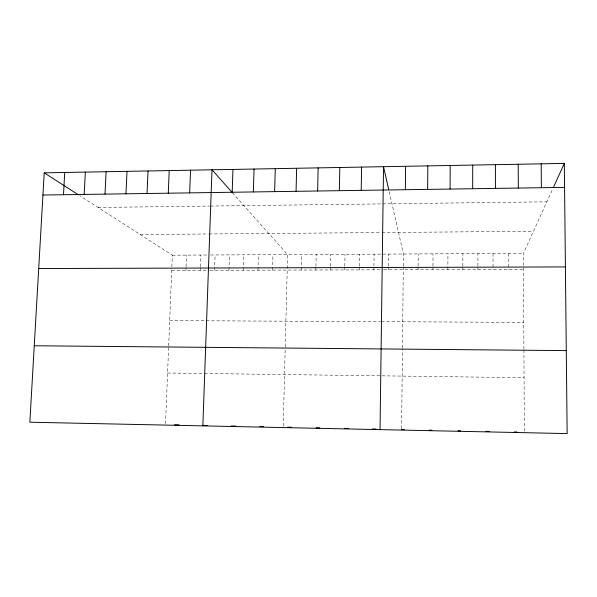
<?xml version="1.0" encoding="UTF-8"?>
<svg xmlns="http://www.w3.org/2000/svg" width="597" height="597" viewBox="0 0 597 597"><rect width="100%" height="100%" fill="white"/><g stroke="black" fill="none" stroke-linecap="round" stroke-linejoin="round"><path stroke-width="0.45" stroke-dasharray="2.98 2.24" d="M477.921 269.56L477.928 266.904M477.928 266.023L477.936 253.635M462.862 269.605L462.869 266.956M462.869 266.068L462.906 253.71M447.869 269.643L447.944 253.785M432.937 269.687L432.952 266.889M432.959 265.963L433.041 253.859M418.072 269.725L418.094 266.941M418.109 266.008L418.206 253.941M401.609 428.661L402.445 348.842M402.453 347.939L403.303 266.986M403.318 266.061L403.438 254.016L389.043 190.921M388.543 269.807L388.58 267.031M388.587 266.105L388.737 254.091M373.871 269.844L373.916 267.075M373.931 266.158L374.103 254.165M359.267 269.881L359.312 267.12M359.327 266.202L359.521 254.232M344.73 269.926L344.782 267.172M344.797 266.247L345.014 254.307M330.253 269.963L330.305 267.217M330.328 266.299L330.566 254.382M315.843 270.001L315.903 267.262M315.917 266.344L316.179 254.456M301.485 270.045L301.858 254.531M283.217 426.176L285.217 347.782M285.239 346.894L287.59 254.598L232.472 192.779M272.538 270.12L272.963 254.673M257.949 270.157L258.397 254.747M243.419 270.202L243.897 254.822M228.957 270.24L229.464 254.897M214.554 270.277L215.092 254.971M200.219 270.322L200.316 267.62M200.346 266.725L200.779 255.038M185.943 270.359L186.048 267.665M186.077 266.769L186.533 255.113M165.533 423.646L168.645 346.723M168.682 345.85L171.839 267.71M171.876 266.814L172.346 255.188L79.826 195.734M523.912 349.021L523.435 253.404L552.68 189.04M98.08 207.465L209.622 206.062M210.547 206.047L546.874 201.816M140.235 234.546L208.338 233.987M209.234 233.979L381.102 232.546M382.013 232.539L533.487 231.285M172.346 255.188L207.04 255.009M210.614 254.994L523.435 253.404M171.735 270.396L209.174 270.292M210.077 270.292L383.043 269.822M383.961 269.814L523.517 269.434M169.705 320.604L380.52 321.664M381.438 321.671L523.778 322.387M167.585 373.021L203.689 373.491M204.599 373.506L524.062 377.7M523.92 349.946L524.33 431.228M508.204 253.479L508.248 269.478M493.032 253.561L493.055 269.523"/><path stroke-width="0.9" d="M472.682 188.734L472.72 165.07M450.086 189.062L450.198 165.481M427.646 189.391L427.825 165.884M405.356 189.719L405.594 166.294M380.043 429.624L383.52 166.69L388.662 189.242M361.207 190.361L361.588 167.093M339.357 190.682L339.797 167.488M317.641 191.003L318.149 167.876M296.067 191.316L296.634 168.264M274.642 191.63L275.269 168.653M253.344 191.943L254.038 169.041M232.196 192.256L232.942 169.421M202.846 425.877L211.987 169.802L232.472 192.779M189.659 192.876L190.533 170.19M168.287 193.189L169.22 170.578M147.049 193.503L148.041 170.966M125.96 193.809L127.012 171.346M104.997 194.122L106.109 171.727M84.177 194.421L85.349 172.1M63.491 194.726L64.715 172.473M44.223 172.846L29.85 422.213L567.15 433.586L564.322 163.414L44.223 172.846L78.356 194.786M553.695 186.801L564.322 163.414M42.939 195.025L564.575 187.383M38.708 268.538L565.404 266.919M34.253 345.767L566.284 350.611M174.548 424.766L179.078 424.855M202.749 425.355L207.316 425.452M231.188 425.959L235.793 426.057M259.882 426.564L263.598 426.639M287.747 427.153L291.388 427.228M316.074 427.75L319.753 427.825M344.648 428.355L348.357 428.43M372.483 428.937L375.998 429.012M401.594 429.556L404.266 429.609M429.191 430.138L431.87 430.191M457.906 430.743L460.608 430.795M485.965 431.332L489.6 431.407M514.248 431.929L517.002 431.989M541.188 163.832L541.367 187.727M518.211 164.25L518.315 188.062M495.391 164.66L495.42 188.398"/></g></svg>
